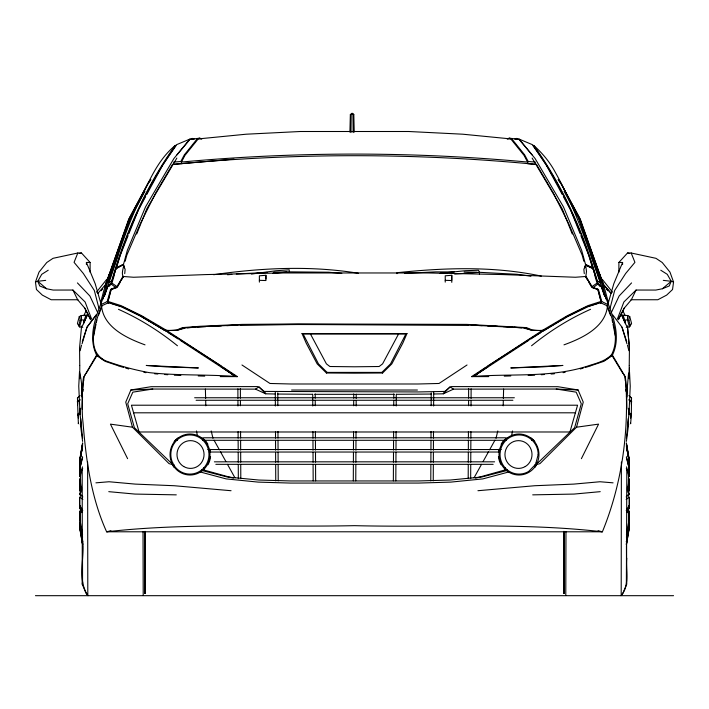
<?xml version="1.0" encoding="UTF-8"?>
<svg xmlns="http://www.w3.org/2000/svg" width="709" height="709" viewBox="0 0 709 709"><rect width="100%" height="100%" fill="white"/><g stroke="black" fill="none" stroke-linecap="round" stroke-linejoin="round"><path stroke-width="1.06" d="M82.191 470.43L82.35 584.438L86.055 593.371L87.801 595.4L87.615 462.055M145.159 531.688L144.946 593.371L144.769 531.803M564.231 531.803L564.054 593.371L563.841 531.688M565.977 531.475L565.791 595.4M626.499 543.2L626.446 584.712L622.715 593.655L620.987 595.684M82.519 546.045L82.35 584.438L82.554 582.257M563.921 531.351L563.832 593.495L564.001 531.697M353.676 405.743L353.694 400.372M353.702 398.228L353.72 393.938M356.157 405.982L356.184 400.629M356.193 398.485L356.21 394.204M393.743 405.743L393.761 400.372M393.77 398.228L393.779 393.938M396.216 405.982L396.269 394.204M431.161 405.743L431.205 392.857M433.633 405.982L433.695 392.059M468.569 405.743L468.587 400.372M468.596 398.228L468.631 388.567M471.042 405.982L471.06 400.629M471.077 398.485L471.122 388.851M626.446 584.712L626.809 470.43M626.765 558.178C625.56 570.506 630.159 585.085 621.199 595.4L621.385 462.055M79.7 497.426L79.656 505.765L80.658 507.644M79.656 491.169L79.7 482.767M353.295 480.844L353.383 464.368M353.392 462.179L353.445 452.298M353.454 450.1L353.507 440.218M353.525 438.02L353.552 431.506M355.767 480.862L355.847 464.439M355.865 462.25L355.909 452.395M355.927 450.206L355.98 440.351M355.989 438.162L356.024 431.666M393.353 480.844L393.442 464.368M393.451 462.179L393.504 452.298M393.513 450.1L393.566 440.218M393.575 438.02L393.61 431.506M396.083 431.666L396.047 438.162M395.817 480.862L395.906 464.439M395.923 462.25L395.976 452.395M395.985 450.206L396.039 440.351M430.78 480.844L430.868 464.368M430.877 462.179L430.93 452.298M430.939 450.1L430.992 440.218M431.001 438.02L431.037 431.506M433.243 480.862L433.332 464.439M433.341 462.25L433.394 452.395M433.403 450.206L433.456 440.351M433.474 438.162L433.5 431.666M468.188 478.646L468.268 464.368M468.277 462.179L468.33 452.298M468.339 450.1L468.392 440.218M468.401 438.02L468.436 431.506M470.67 478.672L470.741 464.439M470.749 462.25L470.803 452.395M470.811 450.206L470.865 440.351M470.873 438.162L470.909 431.666M629.3 490.025L629.344 481.703L628.342 479.763M79.656 476.519L79.7 469.739L80.516 466.522M79.7 511.995L79.656 518.58L80.401 521.727M630.655 418.159L630.771 414.056M628.83 408.233L628.626 414.393L631.338 414.942L630.62 423.76L630.62 423.193M79.656 465.813L79.7 461.914M623.229 373.492L625.48 377.977C629.415 429.893 622.183 483.591 602.384 531.794L106.616 531.785C91.169 497.7 86.011 460.008 83.068 423.007C80.932 406.151 83.91 388.479 79.488 372.065L78.752 386.183L80.002 413.489L82.599 438.18M350.982 132.61L351.203 114.149L352.072 113.316L353.809 114.619L354.225 132.113M629.237 365.339L629.45 347.827L627.412 326.122M626.162 496.938L628.972 493.827C626.588 485.523 630.983 476.678 626.304 468.587M631.338 414.942L631.48 401.87L629.016 399.566M79.7 522.489L79.656 526.122L82.51 542.075M627.695 425.497L627.687 426.082L628.307 418.461M629.273 378.703L629.22 365.578M628.023 492.401L628.103 486.737M629.273 378.588L629.45 367.767M626.189 327.328L629.424 326.929L630.266 325.564L628.936 320.619L628.989 317.49L629.725 316.533L628.617 316.125M349.918 132.113L350.343 114.619L352.072 113.316L353.809 114.619M503.186 405.823L503.319 400.576M503.372 398.485L503.612 389.037M77.582 404.874L77.476 397.926L80.055 395.587M121.124 280.667L123.269 276.483L133.567 277.254L206.204 274.569L280.853 272.965L428.147 272.965L502.796 274.569L575.433 277.254L585.731 276.483L591.838 286.755L598.068 289.777L601.046 301.6L600.363 302.637L607.471 305.898C613.507 321.053 619.551 339.363 611.486 354.846C605.752 360.633 597.971 362.875 590.384 365.179C552.205 378.438 510.95 373.218 471.574 376.612L542.837 330.137L567.43 315.665L588.053 305.606L601.037 301.431L597.74 289.307M193.938 138.822L192.44 138.415L189.808 139.132L173.873 158.577L145.549 206.868L127.354 250.259L123.499 264.36L124.279 267.772M611.486 354.846L611.158 355.262L612.097 355.537L603.953 361.306L590.721 365.747M626.898 397.12L626.455 396.774L628.502 374.086L629.512 372.065L630.248 386.183L628.998 413.489L626.401 438.18M628.945 395.587L631.524 397.926L631.365 400.558M631.356 403.9L631.48 401.87L628.989 400.124M627.509 384.712L626.756 396.81L626.898 409.146M80.33 521.895L80.498 519.325M628.502 468.419L628.972 461.072L628.466 457.89L628.821 459.99M628.537 468.091L628.998 460.859L626.331 443.852M80.986 512.226L80.897 508.814M80.002 520.645L80.826 508.965M628.537 467.054L628.688 465.007M628.786 470.023L628.449 463.801M628.83 469.872L628.582 465.671M82.102 409.146L82.545 396.774L82.093 396.508L83.476 377.525L96.592 355.156C86.755 334.932 97.523 312.483 105.021 293.242M82.926 391.501L83.086 389.392M83.697 380.946L83.928 377.782M628.537 467.577L628.688 465.396M82.102 397.12L83.52 377.977L85.771 373.492M81.606 326.06L79.55 347.897L79.763 365.339M80.108 508.176L80.321 506.013M124.722 273.612L125.138 269.358L123.384 264.891L116.852 268.108L115.452 269.606L111.402 282.767L107.671 286.861M80.028 520.592L80.241 518.439M628.103 487.96L628.972 479.408L628.431 477.405M80.241 505.96L80.028 508.069L81.11 512.022M628.759 469.606L628.972 467.488L626.464 456.959M79.78 365.578L79.727 378.703M82.076 343.776L86.994 327.15L96.202 314.956M628.786 469.757L628.502 465.645M80.214 517.862L80.498 521.913M587.876 280.667L585.749 277.042L586.511 271.432L585.616 264.891L592.148 268.108L593.548 269.606L597.598 282.767L601.329 286.861M631.418 404.874L631.524 397.926M626.401 441.388L628.661 423.947M618.886 272.212L618.886 262.454L627.509 253.007L631.196 253.007L655.967 258.324L662.233 262.507L669.996 272.15L673.55 282.049L672.54 289.52L666.655 295.112L657.828 299.747L630.957 299.747M82.669 443.852L80.002 460.859L80.463 468.091M80.861 455.763L81.198 453.645M81.535 451.518L81.872 449.4M82.2 447.273L82.536 445.155M626.331 544.069L626.836 540.878M627.164 538.751L627.5 536.624M627.837 534.506L628.165 532.379M628.502 530.252L628.83 528.125M626.464 542.58L628.972 526.672M82.554 443.152L79.656 460.389L82.661 443.072M626.446 544.601L629.344 527.399L626.339 544.822M80.764 456.543L81.136 454.372M81.508 452.191L81.881 450.02M82.244 447.84L82.616 445.669M626.384 542.013L628.972 526.867L626.419 541.871M80.179 459.99L80.551 457.854L80.028 461.072L80.498 468.419M82.209 448.265L82.581 446.129M80.551 463.801L80.214 470.023M82.51 445.571L79.656 461.594L79.7 465.139L80.516 460.992M626.437 534.409L628.972 520.246L628.174 508.965M626.49 542.075L629.344 526.122L629.344 522.241L626.401 537.236M80.418 465.671L80.17 469.872M626.393 541.809L629.3 526.051L629.3 522.489M80.09 459.822L81.836 450.41M593.991 272.797L593.238 268.614C579.448 224.664 559.596 182.266 532.689 144.787L519.192 139.132L516.56 138.415L515.071 138.822M475.579 478.203L504.817 469.987L505.242 467.816M511.428 436.336L512.554 430.948M93.721 335.579L96.007 324.217M96.424 322.152L96.841 320.087M111.26 289.307L107.963 301.431L120.947 305.606L141.57 315.665L166.163 330.137L237.426 376.612C208.269 374.246 178.402 375.841 149.103 372.606C134.347 369.868 119.848 366.039 105.756 360.863C84.752 351.185 95.609 321.859 101.529 305.898L108.637 302.637L107.954 301.6L110.932 289.777L117.162 286.755L123.269 276.483M108.504 302.663L121.204 306.74L141.251 316.515L165.365 330.731L177.932 330.11L183.064 328.019L200.443 326.743L242.496 324.837L298.072 324.412L466.504 324.837L525.936 328.019L531.068 330.11L543.635 330.731L567.749 316.515L587.796 306.74L600.496 302.663M82.536 456.959L80.028 467.488L80.241 469.606M628.599 521.727L629.344 518.58L629.3 511.995M100.696 304.737L107.227 301.538L110.586 289.485L117.047 286.622L123.065 276.324C119.954 270.59 129.162 259.432 117.366 268.029M82.652 457.101L79.656 469.526L79.7 476.173L82.519 466.868M496.016 438.286L497.789 430.957M80.498 465.645L80.214 469.757M628.502 521.913L628.786 517.862M80.117 350.707L81.535 345.159M628.573 494.802L628.998 493.127M628.484 520.991L629.3 517.818L629.344 510.985L628.422 513.928M610.086 308.176L614.668 290.477L625.648 273.497L634.927 262.348L631.196 253.007M82.696 468.587C78.017 476.678 82.412 485.523 80.028 493.827L82.838 496.938M80.383 316.125L79.275 316.533L77.432 323.428L79.576 326.929L82.811 327.328M80.002 494.315L80.569 492.188M534.675 465.042L539.957 463.624L576.532 427.208L583.25 402.127L578.11 389.968L557.948 386.706L451.287 386.591M78.734 325.564L80.064 320.619L80.011 317.49L79.275 316.533M100.935 301.352L105.437 284.708L97.798 293.464M102.734 299.26L106.137 286.666L129.827 219.347L144.928 191.208M80.569 477.405L80.028 479.408L80.897 487.96M106.634 286.649L104.985 286.649L105.526 284.655L129.41 218.115L148.358 183.117L150.928 179.661M627.89 512.022L628.972 508.069L628.759 505.96M125.147 261.258L126.822 255.169L140.311 223.716M628.396 480.879L628.972 478.797M575.398 412.806L569.93 431.985L139.07 431.985L131.44 405.211L577.56 405.211L575.398 412.806L133.602 412.806M608.127 303.452L613.808 283.724L622.591 262.454L618.886 262.454M80.028 508.69L80.604 506.705M628.396 496.362L628.972 494.395M112.19 282.244L114.379 274.897M115.009 272.797L115.762 268.614C129.552 224.664 149.404 182.266 176.311 144.787L189.808 139.132M116.258 268.605L120.291 255.151L128.099 235.654M80.569 506.439L80.002 508.309L82.333 512.004M584.721 267.772L585.616 264.891L583.861 269.358L584.278 273.612M82.306 341.596L86.968 327.239L96.158 315.044M628.431 481.641L628.998 479.887M83.458 322.63L86.073 314.628M104.985 286.649L128.657 219.347L147.942 183.454L150.512 179.9M117.8 255.524L108.53 282.031L110.267 281.473M104.356 296.202L107.733 286.702L111.189 282.988C124.846 234.174 145.549 186.848 175.158 145.558C156.193 161.103 147.862 184.863 136.934 205.956C123.641 235.096 115.168 265.928 104.303 295.928M116.896 255.727L130.031 218.762M78.043 299.747L51.172 299.747L42.345 295.112L36.46 289.52L35.45 282.049L39.004 272.15L46.767 262.507L53.033 258.315L77.804 253.007L81.491 253.007L90.114 262.454L90.114 272.212M109.399 274.17L105.481 284.593L105.995 285.107M617.344 319.201L623.885 301.972L636.062 290.043L655.825 290.061L662.41 288.749L669.252 285.966L671.219 281.287L667.293 274.348L660.77 270.218M98.551 315.168L101.183 308.362M77.804 253.007L74.073 262.348L83.352 273.497L94.332 290.477L98.914 308.176M128.914 233.607L138.361 210.006M136.704 234.032L146.887 208.588L176.869 158.072M622.883 373.457L612.124 355.741C622.369 335.384 611.672 312.74 603.979 293.242M257.713 386.591L151.052 386.706L130.89 389.968L125.75 402.127L132.468 427.208L169.043 463.624L174.325 465.042M406.975 333.54L402.747 343.245L391.829 363.877L382.594 372.996L354.5 373.173L326.406 372.996L317.171 363.877L306.253 343.245L302.025 333.54L406.975 333.54L405.867 334.028L303.133 334.028L302.025 333.54M83.529 323.738L87.819 314.007M82.306 326.167L87.721 314.122M405.867 334.028L390.535 363.868L381.885 372.402L327.115 372.402L326.406 372.996M611.645 311.889L619.108 296.016L631.568 282.918M636.062 290.043L631.347 299.747L624.221 308.149L618.638 318.545M109.886 273.178L111.818 269.234M618.47 319.75L624.221 308.149M581.389 458.679L598.564 424.133L576.532 427.208M140.799 222.741L155.874 192.626L172.509 164.426L181.415 163.655C299.402 152.754 418.558 153.117 536.491 164.426L553.126 192.626L568.201 222.741M83.715 315.691L86.099 310.923M80.658 479.763L79.656 481.703L79.7 490.025M630.266 325.564L631.568 323.428L629.725 316.533M173.545 162.104L180.83 161.475L184.322 154.881L197.191 138.875L199.681 138.158L201.126 138.565M628.342 507.644L629.344 505.765L629.3 497.426M398.538 334.028L382.585 363.868L379.129 366.509L354.5 366.792L329.871 366.509L326.415 363.868L310.462 334.028M138.884 209.04L145.655 196.535M146.692 194.612L162.84 164.78L176.054 145.629M474.029 477.831L481.535 464.324M483.148 461.435L488.51 451.793M489.582 449.861L494.944 440.218M35.45 282.049L37.781 281.287L41.707 274.348L48.23 270.218M120.06 282.483L117.402 287.021L116.028 288.022L110.586 289.485M626.251 510.622L629.3 505.446L629.344 497.053L626.153 499.473M86.117 373.457L96.876 355.741L96.592 355.156M626.667 512.004L628.998 508.309L628.431 506.448M111.871 283.299L109.018 286.436M578.11 389.968L556.219 389.037L453.53 389.135L450.073 386.928L444.862 391.421L443.293 393.814L433.456 394.009M607.064 306.412L607.471 305.898C605.557 327.469 581.823 338.361 563.983 344.849M96.451 292.17L106.793 279.275M176.993 154.792L189.808 139.584M101.121 290.717L102.513 289.112M450.073 386.928L443.293 393.814L453.53 389.135M115.762 268.614L116.976 267.39L123.499 264.36M603.005 285.107L603.519 284.593L599.601 274.17M535.455 162.104L528.17 161.475L527.585 163.655L536.491 164.426M536.261 462.968L538.397 462.419L574.627 427.678L581.291 403.758L576.187 392.157L556.219 389.037M79.984 399.566L77.52 401.87L78.38 423.76L78.38 423.193M77.635 414.437L80.197 412.168L80.17 408.233M77.644 403.9L77.52 401.87L80.011 400.124M608.304 304.737L601.773 301.538L598.414 289.485L592.972 288.022L591.598 287.021L588.94 282.483M662.41 288.749L671.219 281.287L673.55 282.049M585.935 276.324L591.953 286.622L593.203 287.588L598.166 283.786M531.555 345.77C549.572 331.147 569.336 318.74 590.553 309.31M528.905 340.267L474.073 376.036L485.337 367.856M605.849 359.764L611.123 356.024M591.953 286.622L597.598 282.767M474.073 376.036L488.501 366.358M530.695 339.106L540.861 332.53M530.97 338.344L567.032 316.524M530.048 338.937L487.934 365.968M130.89 389.968L152.781 389.037L255.47 389.135L258.927 386.928L264.138 391.421L265.707 393.814L275.544 394.009M467.036 364.984L439.031 383.472L418.044 383.994L290.956 383.994L269.969 383.472L241.964 364.984M543.635 330.731L544.627 330.119L543.511 329.747M350.343 114.619L352.94 114.149L353.162 132.61M80.064 320.619L81.491 319.839L84.725 320.229M108.388 303.204L109.239 302.752M80.853 487.464L81.535 487.136L81.57 490.504L80.897 490.734M567.98 316.054L587.043 306.678L597.802 303.355M141.251 316.515L164.373 330.119L165.489 329.747M108.433 282.324L110.17 281.757M580.272 368.972L583.294 368.068M585.306 367.466L590.349 365.959M232.658 376.257L234.927 376.036L223.663 367.856M180.83 161.475L181.415 162.051C296.424 151.434 412.576 151.434 527.585 162.051L524.093 155.448L511.207 139.434L508.734 138.716L462.791 134.205L408.694 131.502L300.306 131.502L246.218 134.205L200.266 138.716L197.793 139.434L184.907 155.448L181.415 162.051L181.415 163.655M507.874 138.565L509.319 138.158L518.314 139.345M507.272 139.132L508.734 138.716M515.071 139.283L516.56 138.875M190.686 139.345L199.681 138.158M509.284 471.831L482.847 478.903L450.773 482.111L418.7 483.068L290.3 483.068L258.227 482.111L226.153 478.903L199.716 471.831M507.449 470.395L481.836 476.989L450.073 480.046L418.301 480.95L290.699 480.95L258.927 480.046L227.164 476.989L201.551 470.395M110.932 530.766L106.616 531.785C188.842 522.453 271.928 527.399 354.5 525.661C437.045 527.673 520.176 522.294 602.384 531.794L598.068 530.775M504.817 469.987L506.917 469.509M536.296 462.888L538.397 462.419M563.07 372.686L565.215 372.225M79.337 253.468L81.491 253.007M177.41 329.703L182.55 327.611L200.018 326.291L242.106 324.394L297.851 323.942L466.894 324.394L526.45 327.611L531.59 329.703M107.857 302.796L108.637 302.637M77.662 414.942L80.374 414.393L80.197 412.168M152.781 389.037L132.813 392.157L127.709 403.758L134.373 427.678L170.594 462.419L172.73 462.968M251.429 274.002L275.925 270.776L289.245 269.774L289.237 271.928L272.673 273.346M213.666 274.72C261.506 267.842 310.657 265.414 358.506 273.302M624.088 315.39L628.236 315.54L627.518 316.515L627.509 319.839L629.424 326.929L630.718 324.713L629.725 324.713M624.274 320.229L627.509 319.839L628.936 320.619M91.656 319.201L85.115 301.972L72.938 290.043L53.175 290.061L46.59 288.749L39.748 285.966L37.781 281.287L45.704 280.365M164.373 330.119C171.489 330.802 178.553 330.562 185.084 327.966M440.076 273.328L465.503 270.687L478.504 270.235L479.47 272.353L479.47 274.543M454.673 274.046L479.47 272.353M600.231 491.665L574.024 494.076L532.698 494.855M234.085 159.117L172.509 164.426M227.527 274.746L231.914 274.365M236.31 273.984L267.169 272.442M477.937 490.717L534.754 485.727L573.758 484.105L599.974 481.748L613.072 482.838M95.928 482.838L109.026 481.748L135.242 484.105L174.246 485.727L231.063 490.717M601.046 301.6L601.773 301.538M259.37 280.321L265.928 280.542L265.902 275.296L259.37 275.801L259.37 282.12M451.793 282.35L451.766 275.296L445.234 275.801L445.234 282.12M593.052 269.642L593.548 269.606M187.256 327.806L194.869 327.257M197.04 327.097L205.823 326.619M541.224 374.733L544.512 374.494M551.079 374.024L554.367 373.785M404.573 273.302L435.92 271.875L454.336 271.964M211.344 326.362L221.288 325.91M226.818 325.661L237.869 325.165M240.076 325.059L297.966 324.527L468.924 325.059M273.798 272.203L287.021 271.839M504.276 376.124L510.79 375.93M528.152 375.407L534.657 375.212M630.983 401.861L631.781 401.843M444.862 391.421L418.399 391.944L264.138 391.421M431.276 394.044L396.473 394.319M86.409 264.625L86.409 262.454L90.114 262.454M602.366 286.649L604.015 286.649L603.474 284.655L579.599 218.115L560.642 183.117L558.072 179.661M79.275 324.713L78.282 324.713L79.576 326.929L81.491 319.839L81.482 316.515L80.764 315.54L84.912 315.39M220.233 376.612L237.426 376.612M471.574 376.612L488.767 376.612M291.585 390.03L417.415 390.03M312.527 394.319L277.724 394.044M314.699 394.319L354.5 394.319M355.572 394.319L394.301 394.319M194.647 397.758L514.353 397.758M196.109 400.266L512.891 400.266M203.421 437.79L505.579 437.79M175.283 440.271L177.472 440.271M202.694 440.289L506.306 440.289M531.528 440.271L533.717 440.271M207.808 449.533L501.192 449.533M209.27 452.032L499.73 452.032M214.384 461.825L494.616 461.825M215.846 464.333L493.154 464.333M35.45 595.684L673.55 595.684M464.094 272.017L477.13 272.185M289.21 271.857L328.577 272.229L341.8 273.355M176.293 494.855L134.976 494.076L108.769 491.665M77.219 401.843L78.017 401.861M174.343 375.212L180.848 375.407M198.21 375.93L204.724 376.124M445.234 280.321L451.793 280.542M471.13 325.165L482.182 325.661M487.712 325.91L497.656 326.362M503.177 326.619L511.96 327.097M479.346 272.309L516.941 274.294L530.899 276.209M514.131 327.257L521.744 327.806M523.916 327.966C530.217 330.421 536.828 330.819 543.75 330.243M154.633 373.785L157.921 374.024M164.488 374.494L167.776 374.733M115.452 269.606L115.948 269.642M107.227 301.538L107.954 301.6M663.296 280.365L671.219 281.287M132.468 427.208L110.436 424.133L127.611 458.679M541.295 276.102C493.987 266.026 444.835 267.639 396.969 272.726L397.005 273.639M600.363 302.637L601.143 302.796M627.509 253.007L629.663 253.476M143.785 372.225L145.93 372.686M170.594 462.419L172.695 462.888M202.083 469.509L233.421 478.203M192.44 138.875L193.938 139.283M200.266 138.716L201.728 139.132M509.319 138.158L511.809 138.875L524.678 154.881L528.17 161.475M474.596 375.735L476.342 376.257M118.651 365.959L123.694 367.466M125.706 368.068L128.728 368.972M111.198 303.355L121.957 306.678L141.02 316.054M598.733 281.473L600.47 282.031L591.2 255.524M598.83 281.757L600.567 282.324M118.279 365.747L105.047 361.306L96.903 355.537L97.842 355.262L97.514 354.846M628.103 490.734L627.43 490.504L627.465 487.136L628.147 487.464M593.203 287.588L598.414 289.485M145.017 344.849C127.177 338.361 103.443 327.469 101.529 305.898L101.936 306.412M255.47 389.135L265.707 393.814L258.927 386.928M519.192 139.132L535.127 158.577L563.451 206.877L581.646 250.259L585.501 264.36L592.024 267.39L593.238 268.614M591.634 268.029L585.528 265.148L585.501 264.36M118.447 309.31C139.664 318.74 159.428 331.147 177.445 345.77M599.761 302.752L600.612 303.204M141.968 316.524L178.03 338.344M178.952 338.937L221.066 365.968M234.927 376.036L180.095 340.267M168.139 332.53L178.305 339.106M220.499 366.358L234.404 375.735M111.402 282.767L117.047 286.622M97.877 356.024L103.151 359.764M82.847 499.473L79.656 497.053L79.7 505.446L82.749 510.622M110.834 283.786L115.797 287.588M381.885 372.402L382.594 372.996M37.781 281.287L46.59 288.749M628.803 412.168L631.365 414.437M599.982 286.436L597.129 283.299M327.115 372.402L318.465 363.868L303.133 334.028M77.432 282.918L89.892 296.007L97.355 311.88M611.229 293.561L603.563 284.708L608.065 301.352M606.487 289.112L607.879 290.717M603.519 284.593L611.202 293.464M88.013 595.684C76.643 579.28 85.257 557.371 82.421 538.778M519.192 139.584L532.007 154.792M90.362 318.545L84.779 308.149L77.653 299.747L72.938 290.043M602.207 279.275L612.549 292.17M532.131 158.072L562.113 208.588L572.296 234.032M612.842 315.044L622.006 327.15L626.924 343.776M558.488 179.9L561.058 183.454L580.343 219.347L604.015 286.649M532.946 145.629L546.16 164.78L562.308 194.612M612.408 355.156L625.267 376.701L626.907 396.508M214.056 440.218L219.418 449.861M220.49 451.793L225.852 461.435M227.465 464.324L234.971 477.831M563.345 196.535L570.116 209.04M564.072 191.208L579.173 219.347L602.863 286.666L606.266 299.26M622.901 310.923L625.285 315.691M84.779 308.149L90.53 319.75M597.182 269.234L599.114 273.178M621.279 314.122L626.694 326.167M621.181 314.007L625.471 323.738M568.689 223.716L582.178 255.169L583.853 261.258M86.409 262.454L95.192 283.724L100.873 303.452M570.639 210.006L580.086 233.607M580.901 235.654L588.709 255.151L592.742 268.605M607.817 308.362L610.449 315.168M604.697 295.928C590.34 253.946 577.099 211.282 555.315 172.331C549.883 162.131 542.456 153.215 533.842 145.558C563.451 186.848 584.154 234.174 597.811 282.988L601.267 286.702L604.644 296.202M578.969 218.762L592.104 255.727M622.927 314.628L625.542 322.63M622.032 327.239L626.694 341.596M80.002 479.887L80.569 481.641M80.578 513.928L79.656 510.985L79.7 517.818L80.516 520.991M626.481 466.868L629.3 476.173L629.344 469.526L626.348 457.101M594.621 274.897L596.81 282.244M80.028 494.395L80.604 496.362M628.396 506.705L628.972 508.69M80.028 478.797L80.604 480.879M628.431 492.188L628.998 494.315M123.065 276.324L123.251 277.042M627.465 345.159L628.883 350.707M80.002 493.127L80.427 494.802M628.484 466.522L629.3 469.739L629.344 476.519M211.211 430.957L212.984 438.286M165.25 330.243L165.365 330.731M196.446 430.948L197.572 436.336M612.159 320.087L612.576 322.152M612.993 324.217L615.279 335.579M628.484 460.992L629.3 465.139L629.344 461.594L626.49 445.571M203.758 467.816L204.183 469.987M82.599 537.236L79.656 522.241L79.7 526.051L82.607 541.809M627.164 450.41L628.91 459.822M80.028 520.246L82.563 534.409M626.419 446.129L626.791 448.265M82.581 541.871L80.002 526.876L82.616 542.013M626.339 443.072L629.344 460.389L626.446 443.152M82.661 544.822L79.656 527.399L82.554 544.601M626.384 445.669L626.756 447.84M627.119 450.02L627.492 452.191M627.864 454.372L628.236 456.543M626.464 445.155L626.8 447.273M627.128 449.4L627.465 451.518M627.802 453.645L628.139 455.763M80.028 526.672L82.669 544.069M80.339 423.947L82.599 441.388M628.759 518.439L628.972 520.592M628.679 506.013L628.892 508.176M627.394 326.06L629.45 347.827M626.446 582.257L626.65 584.438L626.481 546.045M80.693 418.461L81.313 426.082L81.305 425.497M625.072 377.782L625.303 380.946M625.914 389.392L626.074 391.501M80.312 465.396L80.463 467.577M628.289 510.48L628.998 520.645M80.312 465.007L80.463 467.054M628.014 512.226L628.103 508.814M628.537 519.83L628.67 521.895M77.635 400.558L77.476 397.926M628.502 519.325L628.635 521.425M81.491 384.712L82.093 396.508M78.229 414.056L78.344 418.159M585.731 276.483L585.749 277.042M205.388 389.037L205.628 398.485M205.681 400.576L205.814 405.823M80.897 486.737L80.977 492.401M629.3 461.914L629.344 465.813M143.209 595.4L143.023 531.475M629.3 482.767L629.344 491.169M315.39 431.506L315.425 438.02M315.434 440.218L315.487 450.1M315.496 452.298L315.549 462.179M315.558 464.368L315.647 480.844M312.953 438.162L312.917 431.666M312.961 440.351L313.015 450.206M313.023 452.395L313.077 462.25M313.086 464.439L313.174 480.862M277.999 438.02L277.963 431.506M278.008 440.218L278.061 450.1M278.07 452.298L278.123 462.179M278.132 464.368L278.22 480.844M275.526 438.162L275.5 431.666M275.544 440.351L275.597 450.206M275.606 452.395L275.659 462.25M275.668 464.439L275.757 480.862M240.564 431.506L240.599 438.02M238.127 438.162L238.091 431.666M238.135 440.351L238.189 450.206M238.197 452.395L238.251 462.25M238.259 464.439L238.33 478.672M312.731 394.204L312.784 405.982M275.305 392.059L275.367 405.982M240.608 440.218L240.661 450.1M240.67 452.298L240.714 462.179M240.732 464.368L240.803 478.646M237.878 388.851L237.923 398.485M237.94 400.629L237.958 405.982M315.221 393.938L315.23 398.228M315.239 400.372L315.257 405.743M277.795 392.857L277.839 405.743M240.369 388.567L240.404 398.228M240.413 400.372L240.431 405.743M145.079 531.351L145.168 593.495L144.999 531.697M82.501 543.2L82.554 584.712M622.591 262.454L622.591 264.625M451.766 275.296L451.766 279.807M265.902 275.296L265.902 278.903M183.746 466.566A13.888 13.489 -89.9 0 1 190.517 440.643A13.914 13.506 90 0 1 204.059 454.522A13.941 13.542 -90 0 1 183.755 466.54M525.254 466.566A13.888 13.489 89.9 0 0 518.483 440.643A13.914 13.506 -90 0 0 504.941 454.522A13.941 13.542 90 0 0 525.245 466.54M210.546 456.623A20.508 20.508 0 0 1 207.905 464.776M174.175 467.399A20.508 20.508 0 0 1 172.384 464.776M174.175 441.645A20.508 20.508 0 0 1 178.127 437.896M202.162 437.905A20.508 20.508 0 0 1 207.905 444.268M209.953 449.214A20.508 20.508 0 0 1 210.546 452.431M536.607 464.776A20.499 20.499 0 0 1 534.816 467.391M501.103 464.776A20.499 20.499 0 0 1 498.462 456.623M498.462 452.431A20.499 20.499 0 0 1 499.047 449.214M501.095 444.268A20.499 20.499 0 0 1 506.846 437.905M530.864 437.905A20.499 20.499 0 0 1 534.816 441.654M538.166 454.522L535.623 464.315L528.63 471.467A19.568 19.072 89.9 0 1 509.567 471.476A19.568 19.072 89.9 0 1 500.031 454.522A19.577 19.072 -89.7 0 1 519.112 434.945A19.577 19.072 -89.7 0 1 538.175 454.522M562.769 365.454L542.607 366.899L510.772 367.936L562.769 365.454M198.228 367.936L166.393 366.899L146.231 365.454L198.228 367.936M200 472.283A20.508 19.985 -90 0 0 200.009 436.762A20.508 19.985 -90 0 0 170.036 454.513A20.508 19.985 -90 0 0 200 472.283M199.442 471.476A19.577 19.081 -89.9 0 0 199.442 437.568A19.577 19.081 -89.9 0 0 170.825 454.522A19.577 19.081 -89.9 0 0 199.442 471.476M536.288 464.776A20.508 19.985 -90 0 0 518.988 434.014A20.508 19.985 -90 0 0 501.68 464.776A20.508 19.985 -90 0 0 536.288 464.776"/></g></svg>
